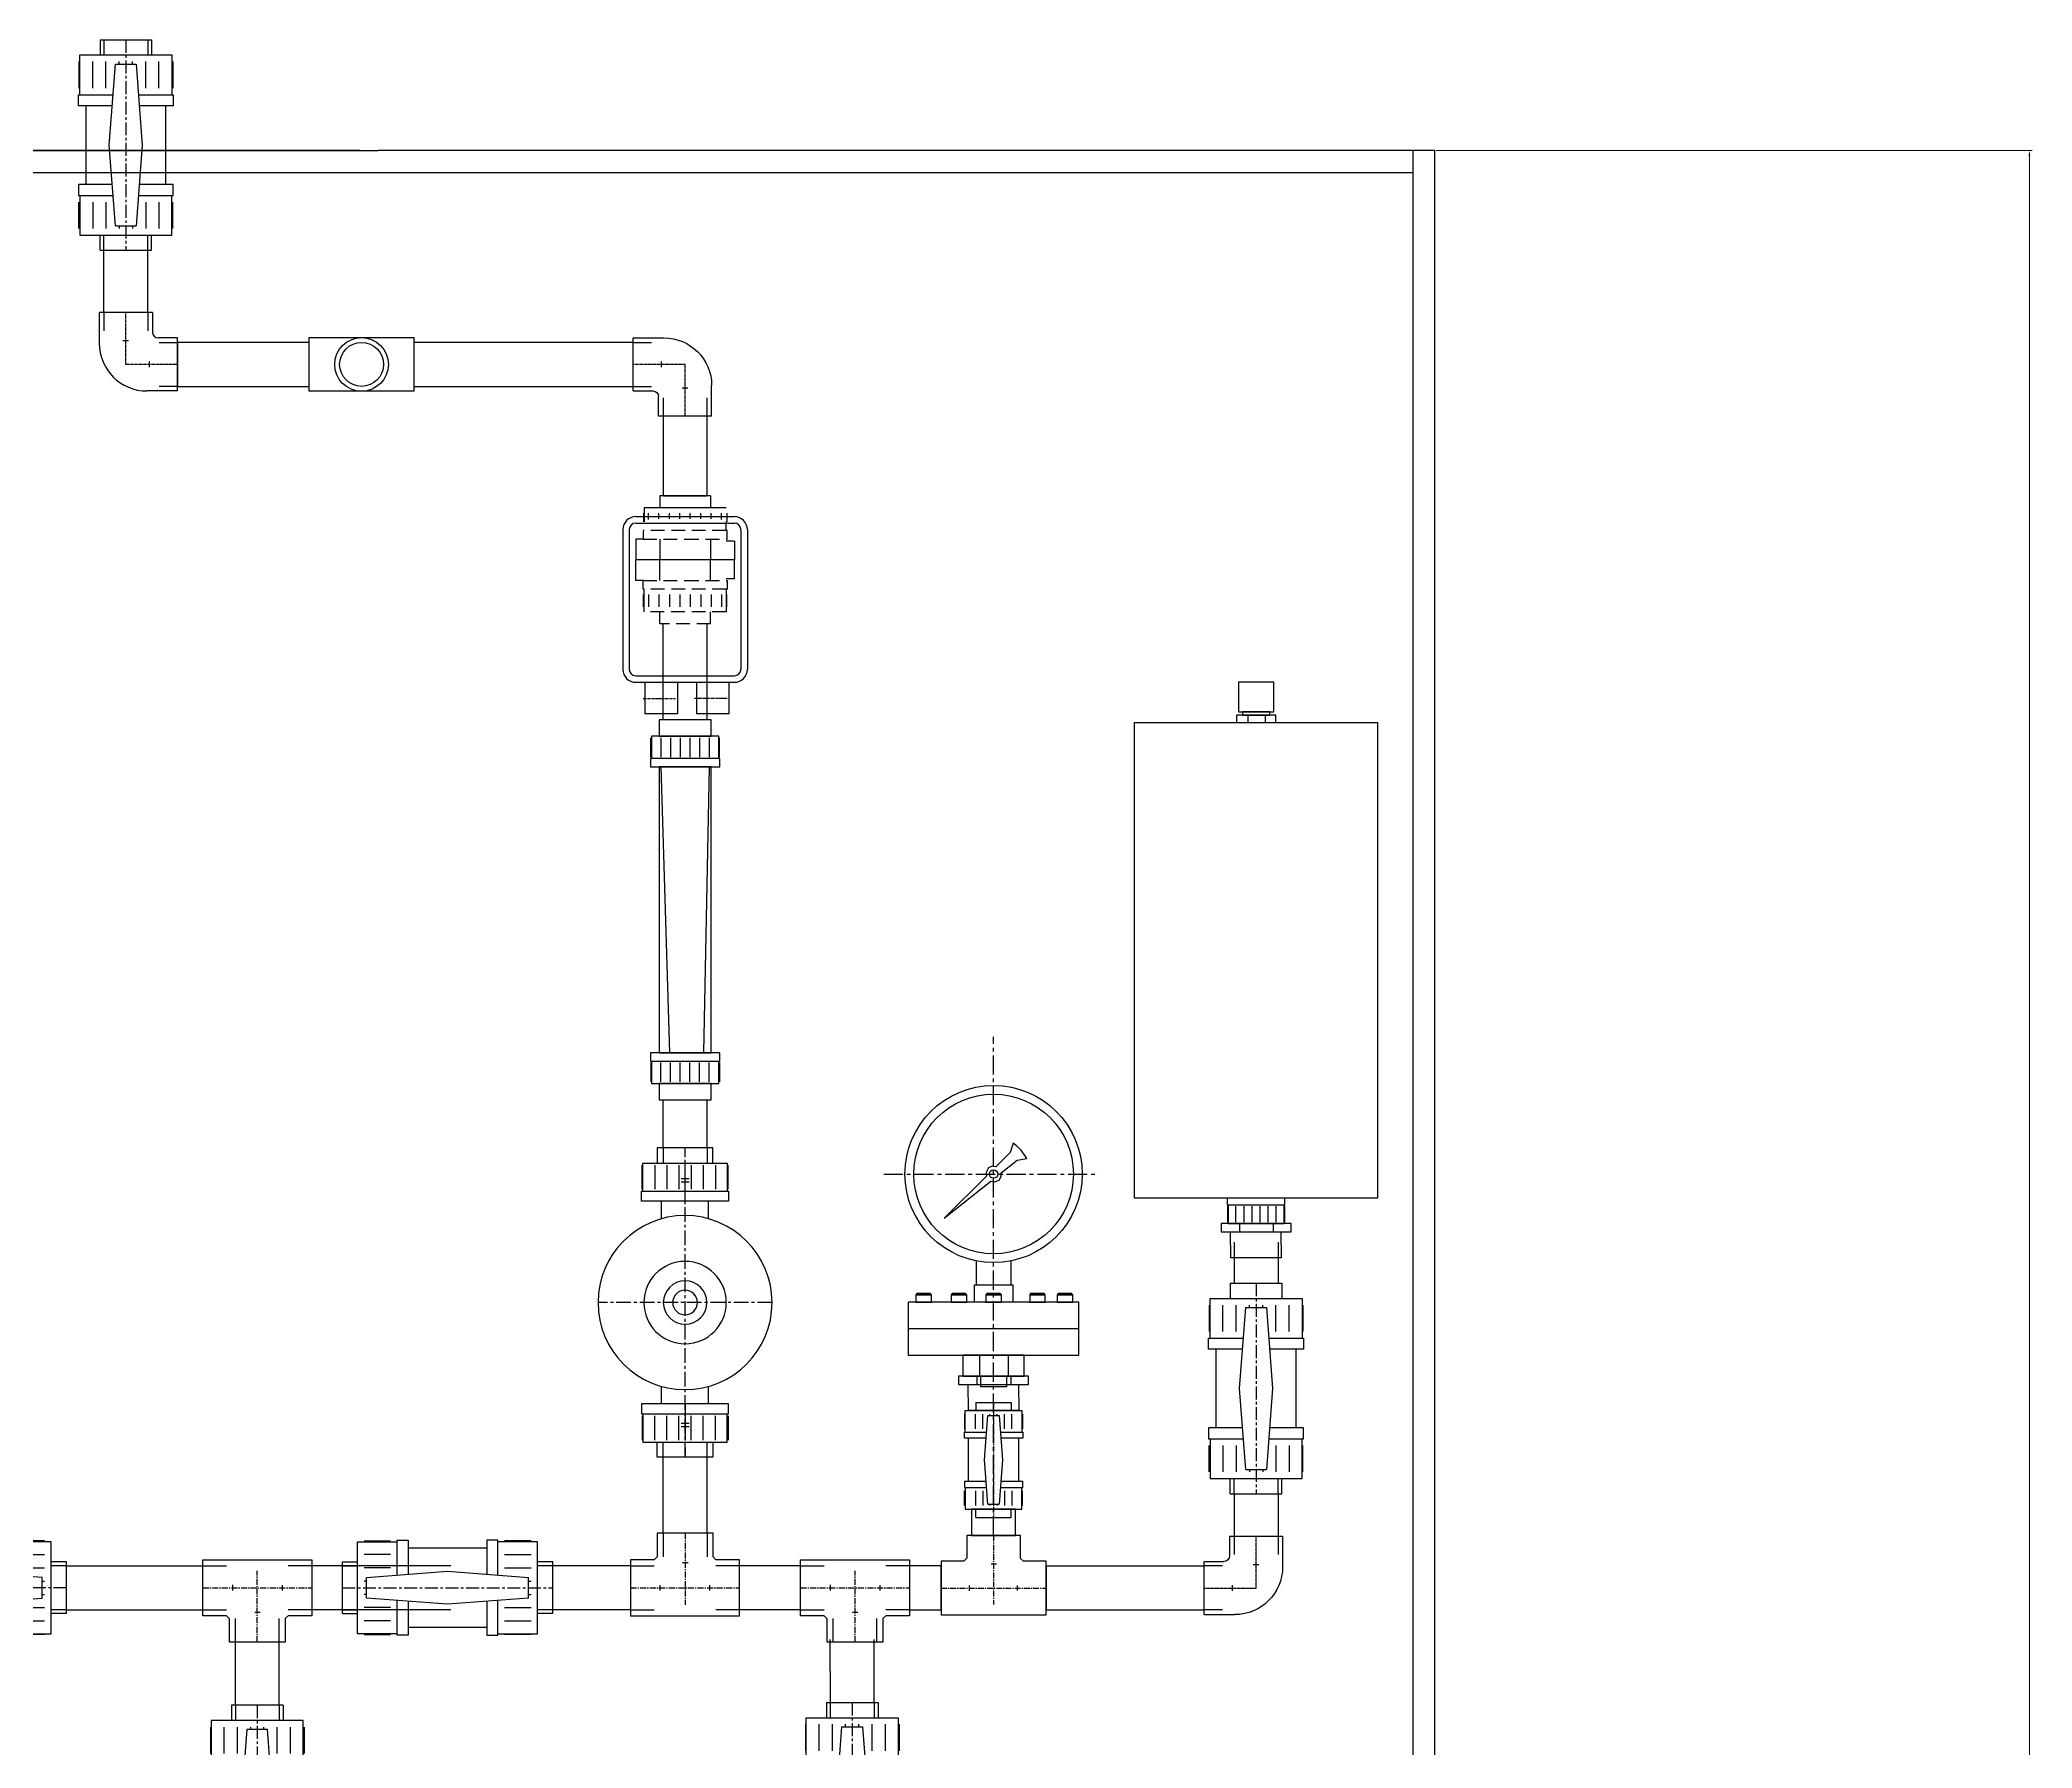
# Model space of a CAD drawing. Header units: inches. Extents: x 13 to 12015, y 11 to 4983.
# Drawn here: x 7223 to 8131, y 4205 to 4983 of the extents above; entities that cross this region are included whole.
import ezdxf

# ---------------------------------------------------------------- set-up
doc = ezdxf.new("R2010")
doc.units = ezdxf.units.IN
doc.header["$MEASUREMENT"] = 0
for name, pattern in [('004_(М5) Пунктир 4мм на 2мм', [0]), ('005_(М5) Пунктир 5мм на 2мм', [0]), ('MITTE', [2, 1.25, -0.25, 0.25, -0.25]), ('VERDECKT', [0.375, 0.25, -0.125])]:
    doc.linetypes.add(name, pattern=pattern)
for name, color, linetype in [('KÖRPERKANTE', 7, 'Continuous'), ('Mitte', 6, 'MITTE'), ('VERDECKT', 140, 'VERDECKT')]:
    doc.layers.add(name, color=color, linetype=linetype)
doc.styles.add('Simplex25.085.15', font='isocpeur.ttf', dxfattribs={"height": 2.5})
doc.dimstyles.new('M1.1standart', dxfattribs={"dimtxt": 1, "dimasz": 2.5, "dimexe": 1.25, "dimexo": 0.625, "dimtad": 1, "dimdec": 1, "dimtxsty": 'Simplex25.085.15', "dimcen": 2.5, "dimadec": 0, "dimazin": 0, "dimtfac": 1, "dimtdec": 1, "dimtmove": 0, "dimatfit": 3, "dimldrblk": 'OBLIQUE', "dimfxl": 1.25, "dimlwd": 9, "dimlwe": 9, "dimarcsym": 0})

# ---------------------------------------------------------------- blocks, each defined once
blk = doc.blocks.new('2WEG_15')
for p, q in [((-12.5, 102), (12.5, 102)), ((-12.5, 102), (-12.5, 94.66)), ((12.5, 102), (12.5, 94.66)), ((-22.73, 91.46), (-22.73, 78.62)), ((-16.05, 78.62), (-16.05, 91.46)), ((-9.63, 78.62), (-9.63, 91.46)), ((-8, 51), (-5, 90.23)), ((-5, 90.23), (5, 90.23)), ((-3.21, 90.23), (-3.21, 91.46)), ((3.21, 90.23), (3.21, 91.46)), ((5, 90.23), (8, 51)), ((9.63, 78.62), (9.63, 91.46)), ((16.05, 78.62), (16.05, 91.46)), ((22.73, 91.46), (22.73, 78.62)), ((-22.3, 75.41), (-6.13, 75.41)), ((-19.29, 31.94), (-19.29, 70.06)), ((6.13, 75.41), (22.3, 75.41)), ((19.29, 70.06), (19.29, 31.94)), ((19.29, 70.06), (19.29, 67.68)), ((-5, 11.77), (-8, 51)), ((8, 51), (5, 11.77)), ((-6.54, 31.94), (-23, 31.94)), ((-23, 31.94), (-23, 26.59)), ((23, 31.94), (6.54, 31.94)), ((23, 26.59), (23, 31.94)), ((-23, 26.59), (-22.3, 26.59)), ((-22.73, 10.54), (-22.73, 23.38)), ((-22.3, 26.59), (-6.13, 26.59)), ((-22.3, 26.59), (-22.3, 7.34)), ((-16.05, 23.38), (-16.05, 10.54)), ((-9.63, 23.38), (-9.63, 10.54)), ((6.13, 26.59), (22.3, 26.59)), ((9.63, 23.38), (9.63, 10.54)), ((16.05, 23.38), (16.05, 10.54)), ((22.3, 7.34), (22.3, 26.59)), ((22.3, 26.59), (23, 26.59)), ((22.73, 10.54), (22.73, 23.38)), ((-5, 11.77), (5, 11.77)), ((-3.21, 11.77), (-3.21, 10.54)), ((3.21, 11.77), (3.21, 10.54)), ((-22.3, 7.34), (22.3, 7.34)), ((-12.5, 0), (-12.5, 7.34)), ((-12.5, 0), (12.5, 0)), ((12.5, 0), (12.5, 7.34))]:
    blk.add_line(p, q)
at = {"color": 253, "linetype": 'MITTE', "ltscale": 5}
blk.add_line((0, 102), (0, 0), dxfattribs=at)
blk.add_lwpolyline([(-6.54, 70.06), (-23, 70.06), (-23, 75.41), (-22.3, 75.41), (-22.3, 94.66), (22.3, 94.66), (22.3, 75.41), (23, 75.41), (23, 70.06), (6.54, 70.06)])
blk = doc.blocks.new('t__dn40')
at = {"layer": 'KÖRPERKANTE', "ltscale": 25}
for p, q in [((-26, 2.9), (-26, -2.8)), ((26, 2.7), (26, -2.8)), ((3.1, -26), (-2.7, -26))]:
    blk.add_line(p, q, dxfattribs=at)
at = {"layer": 'KÖRPERKANTE', "ltscale": 25, "flags": 128}
blk.add_lwpolyline([(-57, 29.2), (57, 29.2), (57, -29.2), (32.3, -29.2), (29.2, -32.2), (29.2, -57), (-29.2, -57), (-29.2, -32.3), (-32.2, -29.2), (-57, -29.2), (-57, 29.2)], dxfattribs=at)
at = {"layer": 'Mitte', "color": 253, "ltscale": 5}
for p, q in [((-57, 0), (57, 0)), ((0, -57), (0, 17.7))]:
    blk.add_line(p, q, dxfattribs=at)
blk = doc.blocks.new('2weg_25')
at = {"ltscale": 25}
for p, q in [((-33.2, 118.4), (-33.2, 101.7)), ((-20.8, 101.7), (-20.8, 118.4)), ((-20.2, 132), (20.2, 132)), ((-20.2, 132), (-20.2, 122.5)), ((-12.5, 101.7), (-12.5, 118.4)), ((-10.4, 66), (-6.5, 116.8)), ((-6.5, 116.8), (6.5, 116.8)), ((-4.2, 116.8), (-4.2, 118.4)), ((4.2, 116.8), (4.2, 118.4)), ((6.5, 116.8), (10.4, 66)), ((12.5, 101.7), (12.5, 118.4)), ((20.2, 132), (20.2, 122.5)), ((20.8, 101.7), (20.8, 118.4)), ((33.2, 118.4), (33.2, 101.7)), ((-32.6, 97.6), (-7.9, 97.6)), ((7.9, 97.6), (32.6, 97.6)), ((-28.7, 41.3), (-28.7, 90.7)), ((28.7, 90.7), (28.7, 41.3)), ((28.7, 90.7), (28.7, 87.6)), ((-6.5, 15.2), (-10.4, 66)), ((10.4, 66), (6.5, 15.2)), ((-33.5, 41.3), (-33.5, 34.4)), ((-8.5, 41.3), (-33.5, 41.3)), ((-33.5, 34.4), (-32.6, 34.4)), ((-33.2, 13.6), (-33.2, 30.3)), ((-32.6, 34.4), (-7.9, 34.4)), ((-32.6, 34.4), (-32.6, 9.5)), ((-20.8, 30.3), (-20.8, 13.6)), ((-12.5, 30.3), (-12.5, 13.6)), ((7.9, 34.4), (32.6, 34.4)), ((33.5, 41.3), (8.5, 41.3)), ((12.5, 30.3), (12.5, 13.6)), ((20.8, 30.3), (20.8, 13.6)), ((32.6, 9.5), (32.6, 34.4)), ((32.6, 34.4), (33.5, 34.4)), ((33.2, 13.6), (33.2, 30.3)), ((33.5, 34.4), (33.5, 41.3)), ((-32.6, 9.5), (32.6, 9.5)), ((-20.2, 0), (-20.2, 9.5)), ((-20.2, 0), (20.2, 0)), ((-6.5, 15.2), (6.5, 15.2)), ((-4.2, 15.2), (-4.2, 13.6)), ((4.2, 15.2), (4.2, 13.6)), ((20.2, 0), (20.2, 9.5))]:
    blk.add_line(p, q, dxfattribs=at)
at = {"color": 253, "linetype": 'MITTE', "ltscale": 5}
blk.add_line((0, 132), (0, 0), dxfattribs=at)
at = {"ltscale": 25}
blk.add_lwpolyline([(-8.5, 90.7), (-33.5, 90.7), (-33.5, 97.6), (-32.6, 97.6), (-32.6, 122.5), (32.6, 122.5), (32.6, 97.6), (33.5, 97.6), (33.5, 90.7), (8.5, 90.7)], dxfattribs=at)
blk = doc.blocks.new('90_DN32')
for p, q in [((-45.6, 23.4), (-18.6, 23.4)), ((-45.6, -23.4), (-28.4, -23.4)), ((-23.4, -45.6), (-23.4, -28.4)), ((23.4, -45.6), (23.4, -18.6))]:
    blk.add_line(p, q)
at = {"ltscale": 25}
for p, q in [((-45.6, 23.4), (-45.6, -23.4)), ((-20.8, 2.5), (-20.8, -2.5)), ((-2.5, -20.8), (2.5, -20.8)), ((-23.4, -45.6), (23.4, -45.6))]:
    blk.add_line(p, q, dxfattribs=at)
for centre, radius in [((-18.6, -18.6), 42), ((-28.4, -28.4), 5)]:
    blk.add_arc(centre, radius, 0, 90)
at = {"layer": 'Mitte', "color": 253, "ltscale": 0.3}
for p, q in [((-45.6, 0), (0, 0)), ((0, 0), (0, -45.6))]:
    blk.add_line(p, q, dxfattribs=at)
blk = doc.blocks.new('DRCKHA32')
at = {"color": 253, "linetype": 'MITTE', "ltscale": 10}
for p, q in [((0, -131.3), (0, 131.5)), ((-74, 0), (74, 0))]:
    blk.add_line(p, q, dxfattribs=at)
at = {"ltscale": 25}
for p, q in [((-36.6, 96.4), (-36.6, 116.9)), ((-25.8, 116.9), (-25.8, 96.4)), ((-15.5, 116.9), (-15.5, 96.4)), ((-5.2, 116.9), (-5.2, 96.4)), ((5.2, 116.9), (5.2, 96.4)), ((15.5, 116.9), (15.5, 96.4)), ((25.8, 116.9), (25.8, 96.4)), ((36.6, 96.4), (36.6, 116.9)), ((35.9, 94.7), (-35.9, 94.7)), ((-36.6, -96.4), (-36.6, -116.9)), ((35.9, -94.7), (-35.9, -94.7)), ((-25.8, -116.9), (-25.8, -96.4)), ((-15.5, -116.9), (-15.5, -96.4)), ((-5.2, -116.9), (-5.2, -96.4)), ((5.2, -116.9), (5.2, -96.4)), ((15.5, -116.9), (15.5, -96.4)), ((25.8, -116.9), (25.8, -96.4)), ((36.6, -96.4), (36.6, -116.9))]:
    blk.add_line(p, q, dxfattribs=at)
for p, q in [((-20, 71.2), (-20, 86.1)), ((20, 71.2), (20, 86.1)), ((-20, -85.9), (-20, -71.2)), ((20, -85.9), (20, -71.2))]:
    blk.add_line(p, q)
for points in [[(0, 86.1), (37, 86.1), (37, 94.7), (35.9, 94.7), (35.9, 118.6), (-35.9, 118.6), (-35.9, 94.7), (-37, 94.7), (-37, 86.1), (0, 86.1)], [(-23.7, 118.6), (-23.7, 131.5), (23.7, 131.5), (23.7, 118.6)], [(0, -86.1), (37, -86.1), (37, -94.7), (35.9, -94.7), (35.9, -118.6), (-35.9, -118.6), (-35.9, -94.7), (-37, -94.7), (-37, -86.1), (0, -86.1)], [(-23.7, -118.6), (-23.7, -131.5), (23.7, -131.5), (23.7, -118.6)]]:
    blk.add_lwpolyline(points, dxfattribs=at)
for radius in [74, 35, 18.5, 10.5]:
    blk.add_circle((0, 0), radius)
at = {"layer": 'Mitte', "color": 253, "ltscale": 25}
for p, q in [((0, 86.1), (0, 131.5)), ((3.4, 105.5), (-3.4, 105.5)), ((3.4, 102.5), (-3.4, 102.5)), ((0, -86.1), (0, -131.5)), ((3.4, -102.5), (-3.4, -102.5)), ((3.4, -105.5), (-3.4, -105.5))]:
    blk.add_line(p, q, dxfattribs=at)
blk = doc.blocks.new('*D103')
at = {"color": 0, "linetype": 'Continuous', "lineweight": 9, "transparency": 16777216}
for p, q in [((7859.82, 4932.51), (8131.45, 4932.51)), ((8130.2, 2835.01), (8130.2, 4930.01)), ((7859.82, 2832.51), (8131.45, 2832.51))]:
    blk.add_line(p, q, dxfattribs=at)
at = {"color": 0, "transparency": 16777216}
for points in [[(8129.78, 4930.01), (8130.61, 4930.01), (8130.2, 4932.51)], [(8129.78, 2835.01), (8130.61, 2835.01), (8130.2, 2832.51)]]:
    blk.add_solid(points, dxfattribs=at)
at = {"layer": 'Defpoints', "color": 0, "transparency": 16777216}
for p in [(7859.2, 4932.51), (8130.2, 4932.51), (7859.2, 2832.51)]:
    blk.add_point(p, dxfattribs=at)
at = {"color": 0, "transparency": 16777216, "insert": (8109.57, 3882.51), "char_height": 2.5, "attachment_point": 5, "rotation": 90, "style": 'Simplex25.085.15'}
blk.add_mtext('{\\H16.00002x;2100}', dxfattribs=at)
blk = doc.blocks.new('_Oblique')
at = {"color": 0, "linetype": 'ByBlock', "lineweight": -2}
blk.add_line((-0.5, -0.5), (0.5, 0.5), dxfattribs=at)

msp = doc.modelspace()

# ---------------------------------------------------------------- linework, layer by layer
at = {"color": 5, "linetype": '004_(М5) Пунктир 4мм на 2мм'}
for p, q in [((7252.64, 4982.98203), (7252.64, 4976.08792)), ((7272.64, 4982.98203), (7272.64, 4976.08792)), ((7252.64, 4887.11512), (7252.64, 4894.00923)), ((7272.64, 4887.11512), (7272.64, 4894.00923)), ((7767.74808, 4435.21883), (7767.74808, 4428.32472)), ((7787.74808, 4435.21883), (7787.74808, 4428.32472)), ((7767.74808, 4320.57199), (7767.74808, 4327.4661)), ((7787.74808, 4320.57199), (7787.74808, 4327.4661)), ((7507.52191, 4302.56179), (7507.52191, 4291.76677)), ((7527.52191, 4302.56179), (7527.52191, 4291.76677)), ((7235.55216, 4287.71385), (7228.65805, 4287.71385)), ((7297.7155, 4287.71385), (7308.48837, 4287.71385)), ((7347.41137, 4287.71385), (7336.63851, 4287.71385)), ((7361.34025, 4287.71385), (7368.23436, 4287.71385)), ((7457.20716, 4287.71385), (7450.31305, 4287.71385)), ((7492.67397, 4287.71385), (7503.44684, 4287.71385)), ((7542.36984, 4287.71385), (7531.59698, 4287.71385)), ((7570.12697, 4287.71385), (7580.89984, 4287.71385)), ((7619.82284, 4287.71385), (7609.04998, 4287.71385)), ((7235.55216, 4267.71385), (7228.65805, 4267.71385)), ((7297.7155, 4267.71385), (7308.48837, 4267.71385)), ((7347.41137, 4267.71385), (7336.63851, 4267.71385)), ((7361.34025, 4267.71385), (7368.23436, 4267.71385)), ((7457.20716, 4267.71385), (7450.31305, 4267.71385)), ((7492.67397, 4267.71385), (7503.44684, 4267.71385)), ((7542.36984, 4267.71385), (7531.59698, 4267.71385)), ((7570.12697, 4267.71385), (7580.89984, 4267.71385)), ((7619.82284, 4267.71385), (7609.04998, 4267.71385)), ((7312.56344, 4252.86592), (7312.56344, 4263.66094)), ((7332.56344, 4252.86592), (7332.56344, 4263.66094)), ((7584.97491, 4252.86592), (7584.97491, 4263.66094)), ((7604.97491, 4252.86592), (7604.97491, 4263.66094)), ((7312.56344, 4224.16281), (7312.56344, 4217.2687)), ((7332.56344, 4224.16281), (7332.56344, 4217.2687)), ((7583.71391, 4225.42381), (7583.71391, 4218.5297)), ((7603.71391, 4225.42381), (7603.71391, 4218.5297))]:
    msp.add_line(p, q, dxfattribs=at)
at = {"color": 30, "true_color": 0xf8991e}
for p, q in [((7540.16177, 4932.50775), (7377.70109, 4932.50775)), ((7849.19548, 4932.50775), (7849.19548, 2832.50775)), ((6519.19548, 4922.50775), (7849.19548, 4922.50775))]:
    msp.add_line(p, q, dxfattribs=at)
for p, q in [((7859.19548, 4932.50775), (7849.19548, 4932.50775)), ((7252.64, 4858.68786), (7252.64, 4887.11512)), ((7272.64, 4858.68786), (7272.64, 4887.11512)), ((7507.4852, 4811.51399), (7507.4852, 4775.18889)), ((7527.4852, 4811.51399), (7527.4852, 4775.18889)), ((7507.52191, 4673.09788), (7507.52191, 4716.8813)), ((7527.52191, 4673.09788), (7527.52191, 4716.8813)), ((7514.01458, 4675.86962), (7499.2339, 4675.86962)), ((7537.49495, 4675.86962), (7522.71426, 4675.86962)), ((7773.98669, 4675.32624), (7773.98669, 4671.93293)), ((7781.89527, 4675.32624), (7781.89527, 4671.93293)), ((7505.69691, 4651.8122), (7529.34691, 4651.8122)), ((7529.34691, 4521.38355), (7505.69691, 4521.38355)), ((7507.52191, 4478.14305), (7507.52191, 4500.09788)), ((7527.52191, 4478.14305), (7527.52191, 4500.09788)), ((7507.52191, 4478.14305), (7507.52191, 4471.22527)), ((7527.52191, 4478.14305), (7527.52191, 4471.22527)), ((7787.56048, 4455.23122), (7767.93569, 4455.23122)), ((7767.74808, 4428.32472), (7767.74808, 4416.4389)), ((7787.74808, 4428.32472), (7787.74808, 4416.4389)), ((7697.04447, 4395.73241), (7619.19237, 4395.73241)), ((7651.69732, 4383.69342), (7651.69732, 4374.11836)), ((7664.73477, 4383.69342), (7664.73477, 4374.11836)), ((7507.52191, 4337.18243), (7507.52191, 4344.1002)), ((7527.52191, 4337.18243), (7527.52191, 4344.1002)), ((7507.52191, 4302.56179), (7507.52191, 4337.18243)), ((7527.52191, 4302.56179), (7527.52191, 4337.18243)), ((7767.74808, 4320.57199), (7767.74808, 4301.53055)), ((7787.74808, 4320.57199), (7787.74808, 4301.53055)), ((7235.55216, 4287.71385), (7298.9765, 4287.71385)), ((7410.83572, 4287.71385), (7347.41137, 4287.71385)), ((7492.67397, 4287.71385), (7457.20716, 4287.71385)), ((7570.12697, 4287.71385), (7542.36984, 4287.71385)), ((7235.55216, 4267.71385), (7298.9765, 4267.71385)), ((7410.83572, 4267.71385), (7347.41137, 4267.71385)), ((7492.67397, 4267.71385), (7457.20716, 4267.71385)), ((7570.12697, 4267.71385), (7542.36984, 4267.71385)), ((7312.56344, 4224.16281), (7312.60015, 4252.86592)), ((7332.52673, 4224.16281), (7332.56344, 4252.86592)), ((7583.75062, 4225.42381), (7583.71391, 4254.12691)), ((7603.71391, 4225.42381), (7603.6772, 4254.12691))]:
    msp.add_line(p, q)
at = {"color": 5, "linetype": '005_(М5) Пунктир 5мм на 2мм'}
for p, q in [((7252.64, 4858.68786), (7252.64, 4850.35453)), ((7272.64, 4858.68786), (7272.64, 4850.35453)), ((7277.89361, 4845.13764), (7286.22694, 4845.13764)), ((7493.93497, 4845.10093), (7502.26831, 4845.10093)), ((7277.89361, 4825.13764), (7286.22694, 4825.13764)), ((7493.93497, 4825.10093), (7502.26831, 4825.10093)), ((7507.4852, 4819.84732), (7507.4852, 4811.51399)), ((7527.4852, 4819.84732), (7527.4852, 4811.51399)), ((7767.74808, 4301.18598), (7767.74808, 4292.85265)), ((7787.74808, 4301.18598), (7787.74808, 4292.85265)), ((7762.49448, 4287.63576), (7754.16115, 4287.63576)), ((7762.49448, 4267.63576), (7754.16115, 4267.63576))]:
    msp.add_line(p, q, dxfattribs=at)
at = {"color": 7}
for p, q in [((7498.54503, 4767.37822), (7498.54503, 4763.33326)), ((7498.862, 4769.75546), (7498.862, 4763.33326)), ((7507.73876, 4775.18889), (7527.30506, 4775.18889)), ((7536.49878, 4767.37822), (7536.49878, 4763.33326)), ((7489.143, 4759.83094), (7489.143, 4696.17545)), ((7495.05527, 4762.78707), (7539.98855, 4762.78707)), ((7542.94468, 4759.83094), (7542.94468, 4696.17545)), ((7495.05527, 4693.21931), (7539.98855, 4693.21931))]:
    msp.add_line(p, q, dxfattribs=at)
at = {"color": 7, "ltscale": 25}
for p, q in [((7536.18182, 4769.75546), (7498.862, 4769.75546)), ((7529.09592, 4775.18889), (7505.9479, 4775.18889)), ((7505.9479, 4775.18889), (7505.9479, 4769.75546)), ((7529.09592, 4775.18889), (7529.09592, 4769.75546))]:
    msp.add_line(p, q, dxfattribs=at)
at = {"color": 253}
for p, q in [((7498.34693, 4759.40524), (7498.34693, 4755.44316)), ((7536.18182, 4759.40524), (7536.18182, 4763.33326)), ((7536.69689, 4755.44316), (7536.69689, 4759.40524)), ((7498.73826, 4755.44316), (7495.02066, 4755.44316)), ((7540.02316, 4746.03509), (7495.02066, 4746.03509)), ((7498.73826, 4736.62703), (7495.02066, 4736.62703)), ((7498.34693, 4732.66495), (7498.34693, 4736.62703)), ((7498.862, 4722.31472), (7498.862, 4732.66495)), ((7536.18182, 4732.66495), (7536.18182, 4722.31472)), ((7536.69689, 4736.62703), (7536.69689, 4732.66495)), ((7498.54503, 4724.69197), (7498.54503, 4730.2877)), ((7536.49878, 4724.69197), (7536.49878, 4730.2877))]:
    msp.add_line(p, q, dxfattribs=at)
at = {"color": 7, "linetype": 'MITTE'}
for p, q in [((7498.39139, 4682.87283), (7513.17207, 4682.87283)), ((7536.65243, 4682.87283), (7521.87175, 4682.87283))]:
    msp.add_line(p, q, dxfattribs=at)
at = {"ltscale": 25}
for p, q in [((7501.87574, 4656.22994), (7501.87574, 4664.99038)), ((7502.17026, 4665.72667), (7502.17026, 4655.49365)), ((7532.87356, 4665.72667), (7502.17026, 4665.72667)), ((7506.47756, 4664.99038), (7506.47756, 4656.22994)), ((7510.8953, 4664.99038), (7510.8953, 4656.22994)), ((7515.31304, 4664.99038), (7515.31304, 4656.22994)), ((7519.73078, 4664.99038), (7519.73078, 4656.22994)), ((7524.14852, 4664.99038), (7524.14852, 4656.22994)), ((7528.56626, 4664.99038), (7528.56626, 4656.22994)), ((7532.87356, 4655.49365), (7532.87356, 4665.72667)), ((7533.16807, 4656.22994), (7533.16807, 4664.99038)), ((7502.17026, 4655.49365), (7501.69167, 4655.49365)), ((7501.69167, 4655.49365), (7501.69167, 4651.8122)), ((7501.69167, 4651.8122), (7517.52191, 4651.8122)), ((7532.87356, 4655.49365), (7502.17026, 4655.49365)), ((7517.52191, 4651.8122), (7533.35215, 4651.8122)), ((7533.35215, 4655.49365), (7532.87356, 4655.49365)), ((7533.35215, 4651.8122), (7533.35215, 4655.49365)), ((7517.52191, 4521.38355), (7501.69167, 4521.38355)), ((7501.69167, 4521.38355), (7501.69167, 4517.7021)), ((7501.69167, 4517.7021), (7502.17026, 4517.7021)), ((7501.87574, 4516.96581), (7501.87574, 4508.20538)), ((7502.17026, 4517.7021), (7502.17026, 4507.46909)), ((7502.17026, 4517.7021), (7532.87356, 4517.7021)), ((7506.47756, 4508.20538), (7506.47756, 4516.96581)), ((7510.8953, 4508.20538), (7510.8953, 4516.96581)), ((7515.31304, 4508.20538), (7515.31304, 4516.96581)), ((7533.35215, 4521.38355), (7517.52191, 4521.38355)), ((7519.73078, 4508.20538), (7519.73078, 4516.96581)), ((7524.14852, 4508.20538), (7524.14852, 4516.96581)), ((7528.56626, 4508.20538), (7528.56626, 4516.96581)), ((7532.87356, 4517.7021), (7533.35215, 4517.7021)), ((7532.87356, 4507.46909), (7532.87356, 4517.7021)), ((7533.16807, 4516.96581), (7533.16807, 4508.20538)), ((7533.35215, 4517.7021), (7533.35215, 4521.38355)), ((7502.17026, 4507.46909), (7532.87356, 4507.46909)), ((7777.74808, 4455.23122), (7764.61214, 4455.23122)), ((7764.61214, 4455.23122), (7764.61214, 4452.17635)), ((7764.61214, 4452.17635), (7765.00927, 4452.17635)), ((7764.76488, 4451.56538), (7764.76488, 4444.29596)), ((7765.00927, 4452.17635), (7765.00927, 4443.68499)), ((7765.00927, 4452.17635), (7790.4869, 4452.17635)), ((7768.58347, 4444.29596), (7768.58347, 4451.56538)), ((7772.24932, 4444.29596), (7772.24932, 4451.56538)), ((7775.91516, 4444.29596), (7775.91516, 4451.56538)), ((7790.88403, 4455.23122), (7777.74808, 4455.23122)), ((7779.58101, 4444.29596), (7779.58101, 4451.56538)), ((7783.24685, 4444.29596), (7783.24685, 4451.56538)), ((7786.9127, 4444.29596), (7786.9127, 4451.56538)), ((7790.4869, 4452.17635), (7790.88403, 4452.17635)), ((7790.4869, 4443.68499), (7790.4869, 4452.17635)), ((7790.73129, 4451.56538), (7790.73129, 4444.29596)), ((7790.88403, 4452.17635), (7790.88403, 4455.23122)), ((7765.00927, 4443.68499), (7790.4869, 4443.68499))]:
    msp.add_line(p, q, dxfattribs=at)
at = {"color": 5}
for p, q in [((7770.1612, 4443.68499), (7770.1612, 4439.90002)), ((7785.56436, 4443.68499), (7785.56436, 4439.90002)), ((7650.53154, 4374.11836), (7650.53154, 4370.33339)), ((7665.9347, 4374.11836), (7665.9347, 4370.33339))]:
    msp.add_line(p, q, dxfattribs=at)
at = {"color": 30, "true_color": 0xf8991e}
for points in [[(7369.34346, 4932.50775), (6509.19548, 4932.50775), (6509.19548, 3797.73014)], [(7369.34346, 4932.50775), (6509.19548, 4932.50775), (6509.19548, 3797.73014)], [(7087.46662, 4932.50775), (7377.70109, 4932.50775)], [(7859.19548, 4932.50775), (7540.16177, 4932.50775)], [(7859.19548, 4932.50775), (7540.16177, 4932.50775)], [(7830.39625, 4932.50775), (7540.16177, 4932.50775)], [(7859.19548, 4932.50775), (7540.16177, 4932.50775)], [(7859.19548, 4932.50775), (7540.16177, 4932.50775)], [(7830.39625, 4932.50775), (7540.16177, 4932.50775)]]:
    msp.add_lwpolyline(points, dxfattribs=at)
for points in [[(7859.19548, 3797.73014), (7859.19548, 4932.50775)], [(7859.19548, 3797.73014), (7859.19548, 4932.50775)], [(7650.16754, 4426.64599), (7650.16754, 4415.76067), (7666.0693, 4415.76067), (7666.0693, 4426.64599)], [(7649.35786, 4407.77139), (7649.35786, 4415.76067), (7666.87898, 4415.76067), (7666.87898, 4407.77139)], [(7629.82449, 4411.12295), (7629.26434, 4411.80399), (7623.15507, 4411.80399), (7622.70939, 4411.12295), (7629.82449, 4411.12295)], [(7645.93923, 4411.12295), (7645.37907, 4411.80399), (7639.26981, 4411.80399), (7638.82412, 4411.12295), (7645.93923, 4411.12295)], [(7661.67597, 4411.12295), (7661.11582, 4411.80399), (7655.00656, 4411.80399), (7654.56087, 4411.12295), (7661.67597, 4411.12295)], [(7681.68221, 4411.12295), (7681.12206, 4411.80399), (7675.01279, 4411.80399), (7674.56711, 4411.12295), (7681.68221, 4411.12295)], [(7694.21665, 4411.12295), (7693.6565, 4411.80399), (7687.54724, 4411.80399), (7687.10155, 4411.12295), (7694.21665, 4411.12295)], [(7663.97047, 4374.11836), (7663.97047, 4369.327), (7652.26638, 4369.327), (7652.26638, 4374.11836), (7663.97047, 4374.11836)]]:
    msp.add_lwpolyline(points)
for points in [[(7346.22694, 4845.10093), (7286.22694, 4845.10093), (7286.22694, 4825.10093), (7346.22694, 4825.10093)], [(7346.22694, 4822.88097), (7346.22694, 4847.32088), (7393.93497, 4847.32088), (7393.93497, 4822.88097)], [(7493.93497, 4845.10093), (7393.93497, 4845.10093), (7393.93497, 4825.10093), (7493.93497, 4825.10093)], [(7769.7221, 4690.39271), (7769.7221, 4676.77412), (7785.77407, 4676.77412), (7785.77407, 4690.39271)], [(7785.77407, 4690.39271), (7769.7221, 4690.39271), (7769.7221, 4676.77412), (7785.77407, 4676.77412)], [(7783.98031, 4676.77412), (7771.51586, 4676.77412), (7771.51586, 4675.32624), (7783.98031, 4675.32624)], [(7505.7014, 4665.72667), (7529.34242, 4665.72667), (7529.34242, 4673.09788), (7505.7014, 4673.09788)], [(7722.36876, 4455.23122), (7722.36876, 4671.93293), (7833.12741, 4671.93293), (7833.12741, 4455.23122)], [(7786.7375, 4675.32624), (7768.75867, 4675.32624), (7768.75867, 4671.93293), (7786.7375, 4671.93293)], [(7529.34691, 4651.8122), (7505.69691, 4651.8122), (7505.69691, 4521.38355), (7529.34691, 4521.38355)], [(7506.41133, 4651.8122), (7510.37043, 4521.38355), (7525.99543, 4521.38355), (7528.63249, 4651.8122)], [(7529.34242, 4507.46909), (7505.7014, 4507.46909), (7505.7014, 4500.09788), (7529.34242, 4500.09788)], [(7670.59221, 4477.20819), (7668.67388, 4478.95875), (7667.06949, 4480.25918), (7665.67352, 4475.9762), (7659.16643, 4469.50773), (7657.51988, 4469.73273), (7655.76713, 4469.00445), (7654.70266, 4466.94759), (7654.90334, 4465.26994), (7635.60434, 4446.0855), (7656.90703, 4463.01741), (7658.54987, 4462.62259), (7660.71676, 4463.44011), (7661.64433, 4465.09607), (7661.61273, 4466.75761), (7668.79542, 4472.46659), (7673.2119, 4473.35394), (7672.10729, 4475.09894)], [(7697.04447, 4407.77139), (7619.19237, 4407.77139), (7619.19237, 4383.69342), (7697.04447, 4383.69342)], [(7629.82449, 4411.12295), (7622.70939, 4411.12295), (7622.70939, 4407.77139), (7629.82449, 4407.77139)], [(7645.93923, 4411.12295), (7638.82412, 4411.12295), (7638.82412, 4407.77139), (7645.93923, 4407.77139)], [(7661.67597, 4411.12295), (7654.56087, 4411.12295), (7654.56087, 4407.77139), (7661.67597, 4407.77139)], [(7681.68221, 4411.12295), (7674.56711, 4411.12295), (7674.56711, 4407.77139), (7681.68221, 4407.77139)], [(7694.21665, 4411.12295), (7687.10155, 4411.12295), (7687.10155, 4407.77139), (7694.21665, 4407.77139)], [(7672.12304, 4383.69342), (7644.11381, 4383.69342), (7644.11381, 4374.11836), (7672.12304, 4374.11836)], [(7634.18691, 4287.73984), (7619.82284, 4287.73984), (7619.82284, 4267.68787), (7634.18691, 4267.68787)], [(7754.16115, 4287.59904), (7682.04993, 4287.63153), (7682.04993, 4267.63153), (7754.16115, 4267.59904)]]:
    msp.add_lwpolyline(points, close=True)
at = {"color": 5}
for points in [[(7793.71867, 4443.68499), (7761.7775, 4443.68499), (7761.7775, 4439.90002), (7793.71867, 4439.90002)], [(7789.21369, 4427.99422), (7766.28248, 4427.99422), (7766.11015, 4439.90002), (7789.04136, 4439.90002)], [(7674.08901, 4374.11836), (7642.14784, 4374.11836), (7642.14784, 4370.33339), (7674.08901, 4370.33339)], [(7669.58403, 4358.42759), (7646.65282, 4358.42759), (7646.48049, 4370.33339), (7669.4117, 4370.33339)], [(7668.15091, 4313.56954), (7648.08594, 4313.56954), (7648.08594, 4301.53055), (7668.15091, 4301.53055)]]:
    msp.add_lwpolyline(points, close=True, dxfattribs=at)
for centre, radius in [((7370.08096, 4835.10093), 12.21995), ((7370.08096, 4835.10093), 10), ((7658.11842, 4466.22712), 40.3718), ((7658.11842, 4466.22712), 36.37589), ((7658.11842, 4466.22712), 1.92619)]:
    msp.add_circle(centre, radius)
at = {"color": 7}
for centre, radius, start, end in [((7495.05527, 4759.83094), 5.91227, 90, 180), ((7495.05527, 4759.83094), 2.95614, 90, 180), ((7539.98855, 4759.83094), 5.91227, 0, 90), ((7539.98855, 4759.83094), 2.95614, 0, 90), ((7495.05527, 4696.17545), 5.91227, 180, 270), ((7495.05527, 4696.17545), 2.95614, 180, 270), ((7539.98855, 4696.17545), 2.95614, 270, 0), ((7539.98855, 4696.17545), 5.91227, 270, 0)]:
    msp.add_arc(centre, radius, start, end, dxfattribs=at)
at = {"layer": 'KÖRPERKANTE', "color": 7}
for p, q in [((7500.88117, 4764.3954), (7500.88117, 4767.37822)), ((7505.63567, 4764.81874), (7505.63567, 4767.37822)), ((7510.39017, 4764.81874), (7510.39017, 4767.37822)), ((7515.14466, 4764.81874), (7515.14466, 4767.37822)), ((7515.14466, 4766.47099), (7515.14466, 4767.37822)), ((7519.89916, 4764.81874), (7519.89916, 4767.37822)), ((7519.89916, 4766.47099), (7519.89916, 4767.37822)), ((7524.65365, 4764.81874), (7524.65365, 4767.37822)), ((7529.40815, 4764.81874), (7529.40815, 4767.37822)), ((7534.16264, 4764.3954), (7534.16264, 4767.37822)), ((7492.09913, 4759.83094), (7492.09913, 4696.17545)), ((7495.05527, 4765.74321), (7539.98855, 4765.74321)), ((7545.90082, 4759.83094), (7545.90082, 4696.17545)), ((7495.05527, 4690.26318), (7539.98855, 4690.26318)), ((7499.2339, 4690.26318), (7499.2339, 4675.86962)), ((7514.01458, 4690.26318), (7514.01458, 4675.86962)), ((7522.71426, 4690.26318), (7522.71426, 4675.86962)), ((7537.49495, 4690.26318), (7537.49495, 4675.86962))]:
    msp.add_line(p, q, dxfattribs=at)
at = {"layer": 'KÖRPERKANTE', "color": 253}
for p, q in [((7495.02066, 4755.44316), (7495.02066, 4746.03509)), ((7540.02316, 4754.64427), (7536.30556, 4754.64427)), ((7540.02316, 4754.64427), (7540.02316, 4746.03509)), ((7495.02066, 4736.62703), (7495.02066, 4746.03509)), ((7540.02316, 4737.42592), (7540.02316, 4746.03509)), ((7540.02316, 4737.42592), (7536.30556, 4737.42592))]:
    msp.add_line(p, q, dxfattribs=at)
at = {"layer": 'Mitte', "color": 253, "ltscale": 7}
for p, q in [((7658.11842, 4301.53055), (7658.11842, 4528.70743)), ((7658.11842, 4301.53055), (7658.11842, 4528.70743)), ((7608.0622, 4466.22712), (7706.12515, 4466.22712))]:
    msp.add_line(p, q, dxfattribs=at)
at = {"layer": 'VERDECKT', "color": 253, "ltscale": 25}
for p, q in [((7498.862, 4759.40524), (7498.34693, 4759.40524)), ((7517.52191, 4759.40524), (7498.862, 4759.40524)), ((7536.18182, 4759.40524), (7517.52191, 4759.40524)), ((7536.69689, 4759.40524), (7536.18182, 4759.40524)), ((7498.34693, 4755.44316), (7517.52191, 4755.44316)), ((7517.52191, 4755.44316), (7536.69689, 4755.44316)), ((7498.34693, 4736.62703), (7517.52191, 4736.62703)), ((7498.862, 4732.66495), (7498.34693, 4732.66495)), ((7517.52191, 4732.66495), (7498.862, 4732.66495)), ((7517.52191, 4736.62703), (7536.69689, 4736.62703)), ((7536.18182, 4732.66495), (7517.52191, 4732.66495)), ((7536.69689, 4732.66495), (7536.18182, 4732.66495)), ((7536.18182, 4722.31472), (7498.862, 4722.31472)), ((7500.88117, 4730.2877), (7500.88117, 4724.69197)), ((7505.63567, 4730.2877), (7505.63567, 4724.69197)), ((7505.9479, 4716.8813), (7505.9479, 4722.31472)), ((7510.39017, 4730.2877), (7510.39017, 4724.69197)), ((7515.14466, 4730.2877), (7515.14466, 4724.69197)), ((7515.14466, 4725.5992), (7515.14466, 4724.69197)), ((7519.89916, 4730.2877), (7519.89916, 4724.69197)), ((7524.65365, 4730.2877), (7524.65365, 4724.69197)), ((7529.09592, 4716.8813), (7529.09592, 4722.31472)), ((7529.40815, 4730.2877), (7529.40815, 4724.69197)), ((7534.16264, 4730.2877), (7534.16264, 4724.69197)), ((7529.09592, 4716.8813), (7505.9479, 4716.8813))]:
    msp.add_line(p, q, dxfattribs=at)
at = {"layer": 'VERDECKT', "color": 253}
for p, q in [((7505.9479, 4755.44316), (7505.9479, 4746.03509)), ((7529.09592, 4755.44316), (7529.09592, 4746.03509)), ((7505.9479, 4736.62703), (7505.9479, 4746.03509)), ((7529.09592, 4736.62703), (7529.09592, 4746.03509))]:
    msp.add_line(p, q, dxfattribs=at)
at = {"layer": 'VERDECKT', "color": 7, "ltscale": 25}
msp.add_line((7519.89916, 4725.5992), (7519.89916, 4724.69197), dxfattribs=at)

# ---------------------------------------------------------------- block references
for name, p, xscale, yscale, zscale in [('2WEG_15', (7262.64, 4887.11512), 0.9398716597812283, 0.9398716597812283, 0.9398716597812283), ('DRCKHA32', (7517.52191, 4407.66274), -0.5359719349855878, 0.5359719349855878, 0.5359719349855878), ('2WEG_15', (7777.74808, 4320.57199), 0.9398716597812283, 0.9398716597812283, 0.9398716597812283), ('2weg_25', (7658.11842, 4309.80174), 0.3969216440037411, 0.3969216440037411, 0.3969216440037411), ('t__dn40', (7322.56344, 4277.71385), 0.435928668398155, 0.435928668398155, 0.435928668398155), ('t__dn40', (7594.97491, 4277.71385), 0.435928668398155, 0.435928668398155, 0.435928668398155), ('2WEG_15', (7322.56344, 4128.2959), -0.9398716597812283, 0.9398716597812283, 0.9398716597812283), ('2WEG_15', (7593.71391, 4129.5569), 0.9398716597812283, 0.9398716597812283, 0.9398716597812283)]:
    msp.add_blockref(name, p, dxfattribs=dict(xscale=xscale, yscale=yscale, zscale=zscale))
for name, p, xscale, yscale, zscale, rotation in [('90_DN32', (7262.64, 4835.10093), 0.5172573869406528, 0.5172573869406528, 0.5172573869406528, 180), ('90_DN32', (7517.52191, 4835.10093), -0.5172573869406528, 0.5172573869406528, 0.5172573869406528, 270), ('2WEG_15', (7139.68525, 4277.71385), -0.9398716597812283, 0.9398716597812283, 0.9398716597812283, 270), ('2WEG_15', (7457.20716, 4277.71385), 0.9398716597812283, 0.9398716597812283, 0.9398716597812283, 90.00000000000001), ('t__dn40', (7517.52191, 4277.71385), -0.435928668398155, 0.435928668398155, 0.435928668398155, 180), ('t__dn40', (7658.11842, 4277.59904), -0.4198510502246598, 0.4198510502246598, 0.4198510502246598, 180), ('90_DN32', (7777.74808, 4277.59904), -0.5172573869406528, 0.5172573869406528, 0.5172573869406528, 180)]:
    msp.add_blockref(name, p, dxfattribs=dict(xscale=xscale, yscale=yscale, zscale=zscale, rotation=rotation))

# ---------------------------------------------------------------- dimensions: what is measured, and where the dimension line sits
dim = msp.add_linear_dim(base=(8130.19528, 4932.50775), p1=(7859.19548, 2832.50775), p2=(7859.19548, 4932.50775), angle=90, text='{\\H16.00002x;<>}', dimstyle='M1.1standart', override={"dimarcsym": 1})
dim.commit()
dim.dimension.update_dxf_attribs({"geometry": '*D103', "text_midpoint": (8109.57025, 3882.50775)})

doc.saveas('drawing.dxf')
